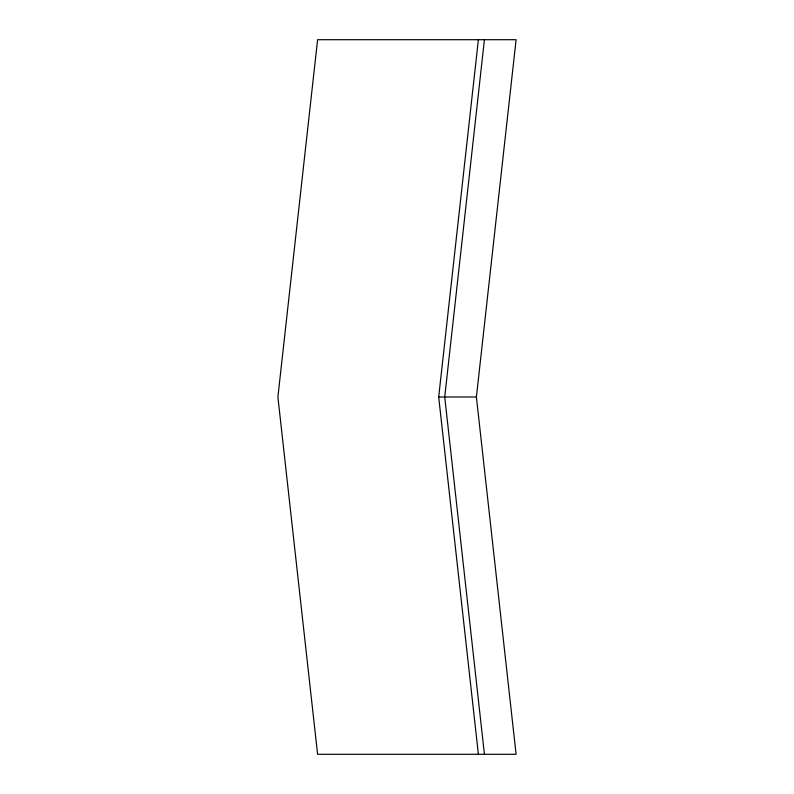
<?xml version="1.0" encoding="UTF-8"?>
<svg xmlns="http://www.w3.org/2000/svg" width="794" height="794" viewBox="0 0 794 794"><rect width="100%" height="100%" fill="white"/><g stroke="black" fill="none" stroke-linecap="round" stroke-linejoin="round"><path stroke-width="1.19" d="M478.385 754.3L438.685 397L478.385 39.7M484.419 39.7L444.719 397L484.419 754.3M476.4 397L516.1 39.7L317.6 39.7L277.9 397L317.6 754.3L516.1 754.3L476.4 397L438.685 397"/></g></svg>
